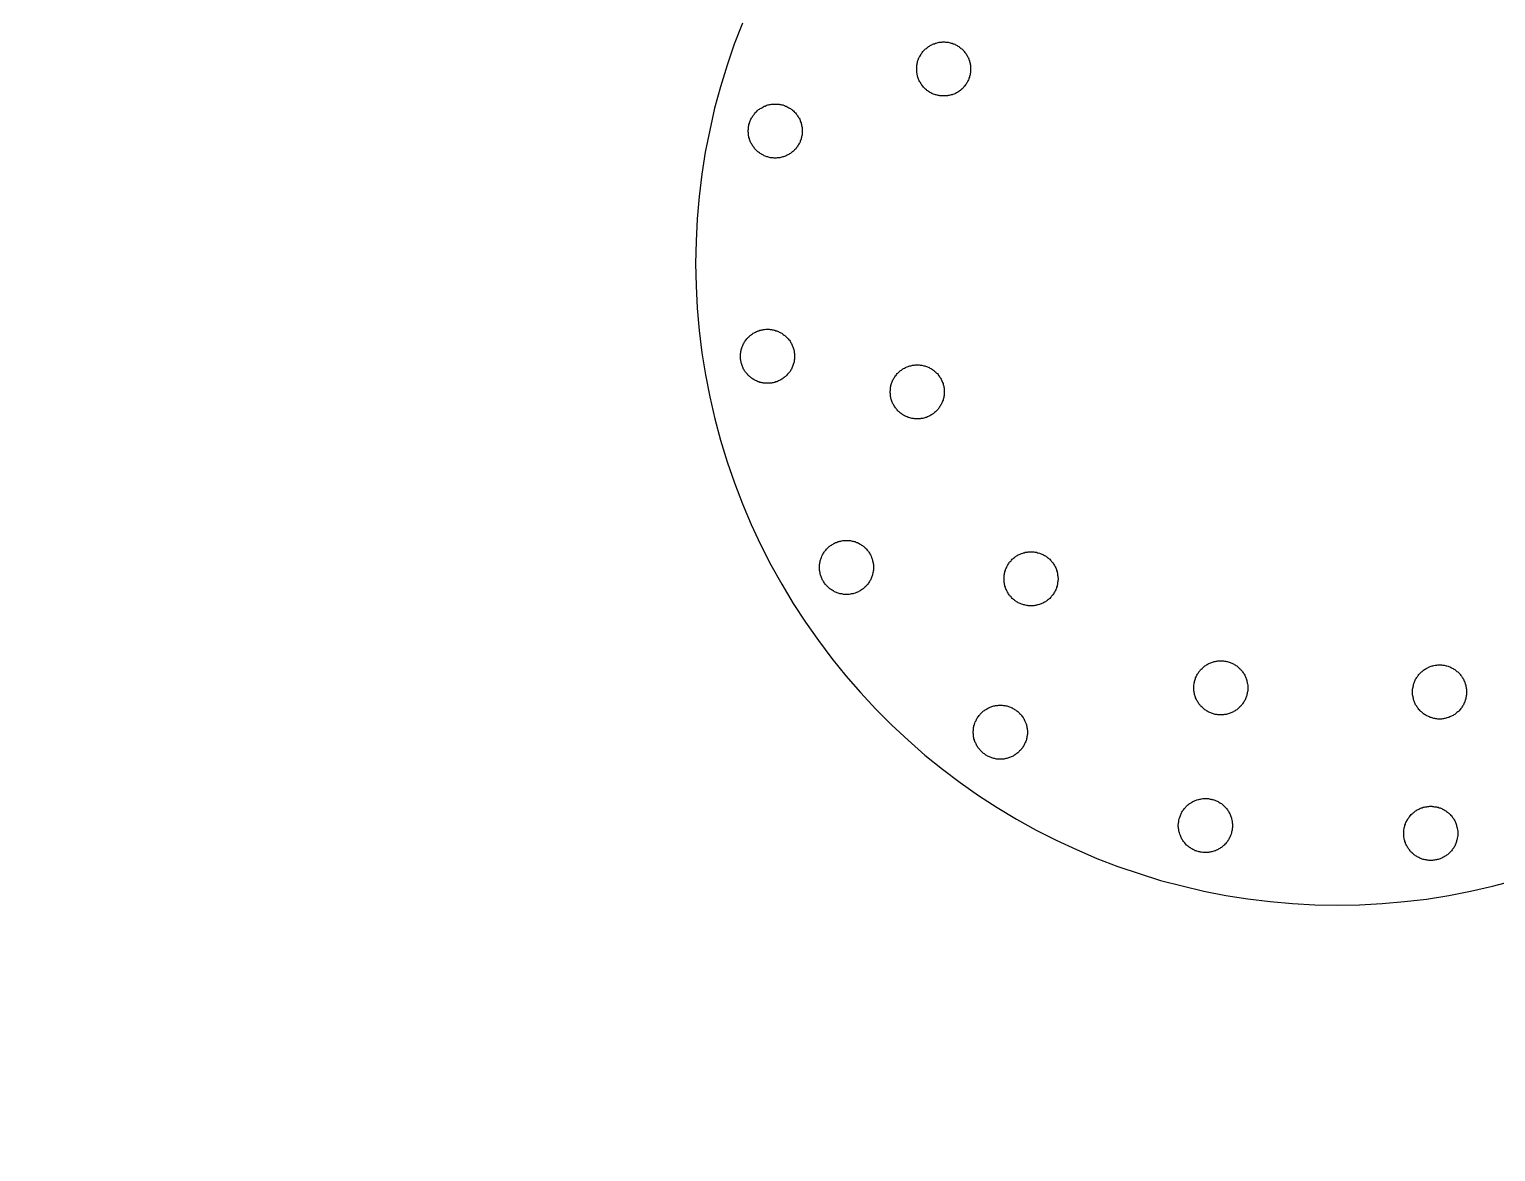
# Model space of a CAD drawing. Extents: x 1225654 to 1325654, y 924838 to 1022543.
# Drawn here: x 1247282 to 1248923, y 977157 to 978412 of the extents above; entities that cross this region are included whole.
import ezdxf

# ---------------------------------------------------------------- set-up
doc = ezdxf.new("R2010")
doc.units = 13

msp = doc.modelspace()

# ---------------------------------------------------------------- linework, layer by layer
msp.add_lwpolyline([(1260678.3, 924838.4), (1290630.1, 924838.4, 6.524121)], format="xyb", close=True)
msp.add_lwpolyline([(1260678.3, 924838.4), (1290630.1, 924838.4, 6.524121)], format="xyb", close=True)
msp.add_lwpolyline([(1248080, 978419.1), (1248070.9, 978395.7), (1248062.9, 978372.1), (1248055.4, 978348), (1248048.9, 978324), (1248043.5, 978299.4), (1248038.5, 978274.9), (1248034.7, 978250.1), (1248031.5, 978225.2), (1248029.5, 978200.2), (1248028.2, 978175.2), (1248027.7, 978150.2), (1248028.2, 978125.3), (1248029.5, 978100.1), (1248031.8, 978075.3), (1248034.7, 978050.3), (1248038.7, 978025.6), (1248043.5, 978001.1), (1248049.1, 977976.6), (1248055.7, 977952.5), (1248063.1, 977928.4), (1248071.2, 977904.8), (1248080.2, 977881.3), (1248089.8, 977858.4), (1248100.4, 977835.7), (1248111.9, 977813.2), (1248124.1, 977791.4), (1248136.9, 977770), (1248150.6, 977748.9), (1248165, 977728.4), (1248180.1, 977708.4), (1248195.8, 977689), (1248212.3, 977670.1), (1248229.3, 977651.7), (1248247.1, 977633.9), (1248265.3, 977617), (1248284.3, 977600.3), (1248303.8, 977584.6), (1248323.6, 977569.5), (1248344.3, 977555.1), (1248365.2, 977541.6), (1248386.6, 977528.6), (1248408.7, 977516.4), (1248431, 977505.2), (1248453.7, 977494.6), (1248476.6, 977484.7), (1248500, 977475.7), (1248523.9, 977467.6), (1248547.7, 977460.1), (1248572, 977453.9), (1248596.3, 977448), (1248620.8, 977443.3), (1248645.6, 977439.5), (1248670.6, 977436.3), (1248695.6, 977434.1), (1248720.5, 977432.7), (1248745.5, 977432.3), (1248770.5, 977432.7), (1248795.6, 977434.1), (1248820.7, 977436.3), (1248845.4, 977439.2), (1248870.2, 977443.1), (1248894.7, 977448), (1248919.2, 977453.6), (1248943.3, 977459.9)])
for points in [[(1248305.2, 978398.2), (1248306.3, 978398.2), (1248307.2, 978398), (1248308.3, 978398), (1248309.5, 978397.8), (1248310.3, 978397.8), (1248311.5, 978397.5), (1248312.6, 978397.3), (1248313.5, 978396.8), (1248314.6, 978396.6), (1248315.5, 978396.2), (1248316.4, 978395.9), (1248317.5, 978395.5), (1248318.4, 978395.1), (1248319.4, 978394.6), (1248320.3, 978394.2), (1248321.1, 978393.5), (1248322, 978393), (1248323, 978392.3), (1248323.9, 978391.7), (1248324.5, 978391), (1248325.4, 978390.3), (1248326.1, 978389.6), (1248327, 978389), (1248327.7, 978388.1), (1248328.3, 978387.4), (1248329, 978386.5), (1248329.7, 978385.6), (1248330.4, 978384.7), (1248330.8, 978383.8), (1248331.3, 978382.9), (1248331.9, 978382), (1248332.4, 978381.1), (1248332.8, 978380.2), (1248333.3, 978379.3), (1248333.5, 978378.1), (1248334, 978377.3), (1248334.2, 978376.1), (1248334.4, 978375.2), (1248334.9, 978374.1), (1248334.9, 978373.2), (1248335.1, 978372.1), (1248335.3, 978370.9), (1248335.3, 978370.1), (1248335.3, 978368.9), (1248335.3, 978367.8), (1248335.3, 978366.9), (1248335.3, 978365.8), (1248335.3, 978364.7), (1248335.1, 978363.5), (1248334.9, 978362.7), (1248334.9, 978361.5), (1248334.4, 978360.6), (1248334.2, 978359.5), (1248334, 978358.6), (1248333.5, 978357.5), (1248333.3, 978356.5), (1248332.8, 978355.7), (1248332.4, 978354.5), (1248331.9, 978353.6), (1248331.3, 978352.7), (1248330.8, 978351.9), (1248330.4, 978350.9), (1248329.7, 978350), (1248329, 978349.1), (1248328.3, 978348.5), (1248327.7, 978347.6), (1248327, 978346.9), (1248326.1, 978346.2), (1248325.4, 978345.3), (1248324.5, 978344.7), (1248323.9, 978344), (1248323, 978343.3), (1248322, 978342.8), (1248321.1, 978342.1), (1248320.3, 978341.7), (1248319.4, 978341.3), (1248318.4, 978340.6), (1248317.5, 978340.1), (1248316.4, 978339.9), (1248315.5, 978339.5), (1248314.6, 978339), (1248313.5, 978338.8), (1248312.6, 978338.5), (1248311.5, 978338.3), (1248310.3, 978338.1), (1248309.5, 978337.9), (1248308.3, 978337.9), (1248307.2, 978337.7), (1248306.3, 978337.7), (1248305.2, 978337.7), (1248304, 978337.7), (1248303.1, 978337.7), (1248302, 978337.9), (1248300.9, 978337.9), (1248300, 978338.1), (1248298.9, 978338.3), (1248298, 978338.5), (1248296.8, 978338.8), (1248295.9, 978339), (1248294.8, 978339.5), (1248293.9, 978339.9), (1248292.8, 978340.1), (1248291.9, 978340.6), (1248291, 978341.3), (1248290.1, 978341.7), (1248289.2, 978342.1), (1248288.3, 978342.8), (1248287.4, 978343.3), (1248286.5, 978344), (1248285.8, 978344.7), (1248284.9, 978345.3), (1248284.3, 978346.2), (1248283.4, 978346.9), (1248282.7, 978347.6), (1248282, 978348.5), (1248281.3, 978349.1), (1248280.7, 978350), (1248280.2, 978350.9), (1248279.5, 978351.9), (1248279.1, 978352.7), (1248278.4, 978353.6), (1248277.9, 978354.5), (1248277.5, 978355.7), (1248277.1, 978356.5), (1248276.8, 978357.5), (1248276.4, 978358.6), (1248276.1, 978359.5), (1248275.9, 978360.6), (1248275.7, 978361.5), (1248275.5, 978362.7), (1248275.2, 978363.5), (1248275, 978364.7), (1248275, 978365.8), (1248275, 978366.9), (1248275, 978367.8), (1248275, 978368.9), (1248275, 978370.1), (1248275, 978370.9), (1248275.2, 978372.1), (1248275.5, 978373.2), (1248275.7, 978374.1), (1248275.9, 978375.2), (1248276.1, 978376.1), (1248276.4, 978377.3), (1248276.8, 978378.1), (1248277.1, 978379.3), (1248277.5, 978380.2), (1248277.9, 978381.1), (1248278.4, 978382), (1248279.1, 978382.9), (1248279.5, 978383.8), (1248280.2, 978384.7), (1248280.7, 978385.6), (1248281.3, 978386.5), (1248282, 978387.4), (1248282.7, 978388.1), (1248283.4, 978389), (1248284.3, 978389.6), (1248284.9, 978390.3), (1248285.8, 978391), (1248286.5, 978391.7), (1248287.4, 978392.3), (1248288.3, 978393), (1248289.2, 978393.5), (1248290.1, 978394.2), (1248291, 978394.6), (1248291.9, 978395.1), (1248292.8, 978395.5), (1248293.9, 978395.9), (1248294.8, 978396.2), (1248295.9, 978396.6), (1248296.8, 978396.8), (1248298, 978397.3), (1248298.9, 978397.5), (1248300, 978397.8), (1248300.9, 978397.8), (1248302, 978398), (1248303.1, 978398), (1248304, 978398.2), (1248305.2, 978398.2), (1248305.2, 978398.2)], [(1248116.9, 978328.7), (1248117.7, 978328.7), (1248118.9, 978328.7), (1248120, 978328.4), (1248121.1, 978328.4), (1248122, 978328.2), (1248123.2, 978328), (1248124.1, 978327.7), (1248125.2, 978327.6), (1248126.1, 978327.3), (1248127.2, 978326.9), (1248128.1, 978326.4), (1248129, 978326.2), (1248130.1, 978325.7), (1248131, 978325.1), (1248131.9, 978324.6), (1248132.8, 978324.1), (1248133.7, 978323.5), (1248134.6, 978322.8), (1248135.5, 978322.4), (1248136.2, 978321.7), (1248137.1, 978321), (1248137.8, 978320.1), (1248138.4, 978319.5), (1248139.3, 978318.8), (1248140, 978317.9), (1248140.7, 978316.9), (1248141.4, 978316.3), (1248141.8, 978315.4), (1248142.5, 978314.5), (1248142.9, 978313.6), (1248143.4, 978312.7), (1248144.1, 978311.8), (1248144.5, 978310.7), (1248144.8, 978309.7), (1248145.2, 978308.9), (1248145.6, 978307.7), (1248145.8, 978306.8), (1248146.1, 978305.7), (1248146.3, 978304.8), (1248146.5, 978303.7), (1248146.8, 978302.6), (1248146.8, 978301.7), (1248147, 978300.5), (1248147, 978299.4), (1248147, 978298.5), (1248147, 978297.4), (1248147, 978296.3), (1248146.8, 978295.4), (1248146.8, 978294.3), (1248146.5, 978293.1), (1248146.3, 978292.2), (1248146.1, 978291.1), (1248145.8, 978290.2), (1248145.6, 978289.1), (1248145.2, 978288.2), (1248144.8, 978287.1), (1248144.5, 978286.1), (1248144.1, 978285.2), (1248143.4, 978284.4), (1248142.9, 978283.5), (1248142.5, 978282.5), (1248141.8, 978281.6), (1248141.4, 978280.8), (1248140.7, 978279.9), (1248140, 978278.9), (1248139.3, 978278.3), (1248138.4, 978277.4), (1248137.8, 978276.7), (1248137.1, 978276), (1248136.2, 978275.3), (1248135.5, 978274.7), (1248134.6, 978274), (1248133.7, 978273.3), (1248132.8, 978272.9), (1248131.9, 978272.2), (1248131, 978271.7), (1248130.1, 978271.3), (1248129, 978270.8), (1248128.1, 978270.4), (1248127.2, 978270), (1248126.1, 978269.7), (1248125.2, 978269.5), (1248124.1, 978269.1), (1248123.2, 978268.8), (1248122, 978268.6), (1248121.1, 978268.6), (1248120, 978268.4), (1248118.9, 978268.4), (1248117.7, 978268.1), (1248116.9, 978268.1), (1248115.7, 978268.1), (1248114.6, 978268.4), (1248113.7, 978268.4), (1248112.6, 978268.6), (1248111.4, 978268.6), (1248110.5, 978268.8), (1248109.4, 978269.1), (1248108.5, 978269.5), (1248107.4, 978269.7), (1248106.5, 978270), (1248105.4, 978270.4), (1248104.5, 978270.8), (1248103.6, 978271.3), (1248102.7, 978271.7), (1248101.8, 978272.2), (1248100.9, 978272.9), (1248100, 978273.3), (1248099.1, 978274), (1248098.2, 978274.7), (1248097.3, 978275.3), (1248096.6, 978276), (1248095.7, 978276.7), (1248095, 978277.4), (1248094.4, 978278.3), (1248093.7, 978278.9), (1248093, 978279.9), (1248092.3, 978280.8), (1248091.7, 978281.6), (1248091.2, 978282.5), (1248090.5, 978283.5), (1248090.1, 978284.4), (1248089.6, 978285.2), (1248089.2, 978286.1), (1248088.7, 978287.1), (1248088.5, 978288.2), (1248088.1, 978289.1), (1248087.8, 978290.2), (1248087.4, 978291.1), (1248087.2, 978292.2), (1248086.9, 978293.1), (1248086.9, 978294.3), (1248086.7, 978295.4), (1248086.7, 978296.3), (1248086.5, 978297.4), (1248086.5, 978298.5), (1248086.5, 978299.4), (1248086.7, 978300.5), (1248086.7, 978301.7), (1248086.9, 978302.6), (1248086.9, 978303.7), (1248087.2, 978304.8), (1248087.4, 978305.7), (1248087.8, 978306.8), (1248088.1, 978307.7), (1248088.5, 978308.9), (1248088.7, 978309.7), (1248089.2, 978310.7), (1248089.6, 978311.8), (1248090.1, 978312.7), (1248090.5, 978313.6), (1248091.2, 978314.5), (1248091.7, 978315.4), (1248092.3, 978316.3), (1248093, 978316.9), (1248093.7, 978317.9), (1248094.4, 978318.8), (1248095, 978319.5), (1248095.7, 978320.1), (1248096.6, 978321), (1248097.3, 978321.7), (1248098.2, 978322.4), (1248099.1, 978322.8), (1248100, 978323.5), (1248100.9, 978324.1), (1248101.8, 978324.6), (1248102.7, 978325.1), (1248103.6, 978325.7), (1248104.5, 978326.2), (1248105.4, 978326.4), (1248106.5, 978326.9), (1248107.4, 978327.3), (1248108.5, 978327.6), (1248109.4, 978327.7), (1248110.5, 978328), (1248111.4, 978328.2), (1248112.6, 978328.4), (1248113.7, 978328.4), (1248114.6, 978328.7), (1248115.7, 978328.7), (1248116.9, 978328.7), (1248116.9, 978328.7)], [(1248108.1, 978076.7), (1248109.2, 978076.7), (1248110.1, 978076.7), (1248111.2, 978076.5), (1248112.4, 978076.5), (1248113.3, 978076.2), (1248114.4, 978076), (1248115.5, 978075.8), (1248116.4, 978075.5), (1248117.5, 978075.1), (1248118.4, 978074.9), (1248119.3, 978074.4), (1248120.5, 978074), (1248121.3, 978073.5), (1248122.2, 978073.1), (1248123.2, 978072.6), (1248124.1, 978072.2), (1248124.9, 978071.5), (1248125.8, 978070.8), (1248126.8, 978070.2), (1248127.4, 978069.7), (1248128.3, 978068.8), (1248129, 978068.1), (1248129.9, 978067.4), (1248130.6, 978066.8), (1248131.3, 978065.9), (1248131.9, 978065), (1248132.6, 978064.3), (1248133.3, 978063.4), (1248133.7, 978062.5), (1248134.2, 978061.6), (1248134.9, 978060.7), (1248135.3, 978059.8), (1248135.7, 978058.7), (1248136.2, 978057.8), (1248136.4, 978056.9), (1248136.9, 978055.8), (1248137.1, 978054.9), (1248137.6, 978053.7), (1248137.8, 978052.8), (1248137.8, 978051.7), (1248138, 978050.6), (1248138.2, 978049.7), (1248138.2, 978048.6), (1248138.2, 978047.4), (1248138.2, 978046.5), (1248138.2, 978045.4), (1248138.2, 978044.3), (1248138.2, 978043.4), (1248138, 978042.2), (1248137.8, 978041.1), (1248137.8, 978040.2), (1248137.6, 978039.1), (1248137.1, 978038.2), (1248136.9, 978037.1), (1248136.4, 978036.2), (1248136.2, 978035), (1248135.7, 978034.2), (1248135.3, 978033.2), (1248134.9, 978032.1), (1248134.2, 978031.2), (1248133.7, 978030.3), (1248133.3, 978029.4), (1248132.6, 978028.7), (1248131.9, 978027.8), (1248131.3, 978027), (1248130.6, 978026.3), (1248129.9, 978025.4), (1248129, 978024.7), (1248128.3, 978024), (1248127.4, 978023.4), (1248126.8, 978022.7), (1248125.8, 978022), (1248124.9, 978021.3), (1248124.1, 978020.8), (1248123.2, 978020.2), (1248122.2, 978019.8), (1248121.3, 978019.3), (1248120.5, 978018.8), (1248119.3, 978018.4), (1248118.4, 978017.9), (1248117.5, 978017.7), (1248116.4, 978017.2), (1248115.5, 978017), (1248114.4, 978016.8), (1248113.3, 978016.6), (1248112.4, 978016.4), (1248111.2, 978016.4), (1248110.1, 978016.4), (1248109.2, 978016.2), (1248108.1, 978016.2), (1248106.9, 978016.2), (1248106.1, 978016.4), (1248104.9, 978016.4), (1248103.8, 978016.4), (1248102.9, 978016.6), (1248101.8, 978016.8), (1248100.9, 978017), (1248099.7, 978017.2), (1248098.9, 978017.7), (1248097.7, 978017.9), (1248096.8, 978018.4), (1248095.7, 978018.8), (1248094.8, 978019.3), (1248093.9, 978019.8), (1248093, 978020.2), (1248092.1, 978020.8), (1248091.2, 978021.3), (1248090.3, 978022), (1248089.4, 978022.7), (1248088.7, 978023.4), (1248087.8, 978024), (1248087.2, 978024.7), (1248086.2, 978025.4), (1248085.6, 978026.3), (1248084.9, 978027), (1248084.2, 978027.8), (1248083.6, 978028.7), (1248083.1, 978029.4), (1248082.4, 978030.3), (1248082, 978031.2), (1248081.3, 978032.1), (1248080.9, 978033.2), (1248080.4, 978034.2), (1248080, 978035), (1248079.7, 978036.2), (1248079.3, 978037.1), (1248079, 978038.2), (1248078.8, 978039.1), (1248078.6, 978040.2), (1248078.4, 978041.1), (1248078.1, 978042.2), (1248077.9, 978043.4), (1248077.9, 978044.3), (1248077.9, 978045.4), (1248077.9, 978046.5), (1248077.9, 978047.4), (1248077.9, 978048.6), (1248077.9, 978049.7), (1248078.1, 978050.6), (1248078.4, 978051.7), (1248078.6, 978052.8), (1248078.8, 978053.7), (1248079, 978054.9), (1248079.3, 978055.8), (1248079.7, 978056.9), (1248080, 978057.8), (1248080.4, 978058.7), (1248080.9, 978059.8), (1248081.3, 978060.7), (1248082, 978061.6), (1248082.4, 978062.5), (1248083.1, 978063.4), (1248083.6, 978064.3), (1248084.2, 978065), (1248084.9, 978065.9), (1248085.6, 978066.8), (1248086.2, 978067.4), (1248087.2, 978068.1), (1248087.8, 978068.8), (1248088.7, 978069.7), (1248089.4, 978070.2), (1248090.3, 978070.8), (1248091.2, 978071.5), (1248092.1, 978072.2), (1248093, 978072.6), (1248093.9, 978073.1), (1248094.8, 978073.5), (1248095.7, 978074), (1248096.8, 978074.4), (1248097.7, 978074.9), (1248098.9, 978075.1), (1248099.7, 978075.5), (1248100.9, 978075.8), (1248101.8, 978076), (1248102.9, 978076.2), (1248103.8, 978076.5), (1248104.9, 978076.5), (1248106.1, 978076.7), (1248106.9, 978076.7), (1248108.1, 978076.7), (1248108.1, 978076.7)], [(1248275.7, 978036.8), (1248276.6, 978036.8), (1248277.7, 978036.8), (1248278.8, 978036.6), (1248279.7, 978036.6), (1248280.9, 978036.4), (1248282, 978036.2), (1248282.9, 978035.9), (1248284, 978035.7), (1248284.9, 978035.5), (1248286, 978035), (1248287, 978034.6), (1248287.9, 978034.2), (1248289, 978033.9), (1248289.9, 978033.2), (1248290.8, 978032.8), (1248291.7, 978032.3), (1248292.6, 978031.6), (1248293.5, 978031), (1248294.2, 978030.6), (1248295.1, 978029.9), (1248295.9, 978029.2), (1248296.6, 978028.3), (1248297.3, 978027.6), (1248298.2, 978027), (1248298.9, 978026), (1248299.5, 978025.1), (1248300, 978024.4), (1248300.7, 978023.6), (1248301.4, 978022.7), (1248301.8, 978021.8), (1248302.3, 978020.8), (1248302.7, 978020), (1248303.1, 978018.8), (1248303.6, 978017.9), (1248304, 978017), (1248304.5, 978015.9), (1248304.7, 978015), (1248305, 978013.9), (1248305.2, 978013), (1248305.4, 978011.9), (1248305.6, 978010.7), (1248305.6, 978009.8), (1248305.9, 978008.7), (1248305.9, 978007.6), (1248305.9, 978006.7), (1248305.9, 978005.6), (1248305.9, 978004.4), (1248305.6, 978003.5), (1248305.6, 978002.4), (1248305.4, 978001.3), (1248305.2, 978000.4), (1248305, 977999.2), (1248304.7, 977998.4), (1248304.5, 977997.2), (1248304, 977996.3), (1248303.6, 977995.2), (1248303.1, 977994.3), (1248302.7, 977993.4), (1248302.3, 977992.5), (1248301.8, 977991.6), (1248301.4, 977990.5), (1248300.7, 977989.8), (1248300, 977988.9), (1248299.5, 977988), (1248298.9, 977987.1), (1248298.2, 977986.4), (1248297.3, 977985.5), (1248296.6, 977984.8), (1248295.9, 977984.2), (1248295.1, 977983.5), (1248294.2, 977982.8), (1248293.5, 977982.2), (1248292.6, 977981.5), (1248291.7, 977981.1), (1248290.8, 977980.4), (1248289.9, 977979.9), (1248289, 977979.5), (1248287.9, 977979), (1248287, 977978.6), (1248286, 977978.1), (1248284.9, 977977.9), (1248284, 977977.6), (1248282.9, 977977.2), (1248282, 977977), (1248280.9, 977976.8), (1248279.7, 977976.8), (1248278.8, 977976.6), (1248277.7, 977976.6), (1248276.6, 977976.3), (1248275.7, 977976.3), (1248274.5, 977976.3), (1248273.5, 977976.6), (1248272.5, 977976.6), (1248271.4, 977976.8), (1248270.3, 977976.8), (1248269.4, 977977), (1248268.3, 977977.2), (1248267.3, 977977.6), (1248266.3, 977977.9), (1248265.3, 977978.1), (1248264.2, 977978.6), (1248263.3, 977979), (1248262.4, 977979.5), (1248261.5, 977979.9), (1248260.4, 977980.4), (1248259.5, 977981.1), (1248258.8, 977981.5), (1248257.9, 977982.2), (1248257, 977982.8), (1248256.1, 977983.5), (1248255.5, 977984.2), (1248254.5, 977984.8), (1248253.9, 977985.5), (1248253.2, 977986.4), (1248252.5, 977987.1), (1248251.9, 977988), (1248251.2, 977988.9), (1248250.5, 977989.8), (1248250, 977990.5), (1248249.3, 977991.6), (1248248.9, 977992.5), (1248248.5, 977993.4), (1248248, 977994.3), (1248247.6, 977995.2), (1248247.1, 977996.3), (1248246.9, 977997.2), (1248246.4, 977998.4), (1248246.2, 977999.2), (1248246, 978000.4), (1248245.7, 978001.3), (1248245.7, 978002.4), (1248245.6, 978003.5), (1248245.6, 978004.4), (1248245.3, 978005.6), (1248245.3, 978006.7), (1248245.3, 978007.6), (1248245.6, 978008.7), (1248245.6, 978009.8), (1248245.7, 978010.7), (1248245.7, 978011.9), (1248246, 978013), (1248246.2, 978013.9), (1248246.4, 978015), (1248246.9, 978015.9), (1248247.1, 978017), (1248247.6, 978017.9), (1248248, 978018.8), (1248248.5, 978020), (1248248.9, 978020.8), (1248249.3, 978021.8), (1248250, 978022.7), (1248250.5, 978023.6), (1248251.2, 978024.4), (1248251.9, 978025.1), (1248252.5, 978026), (1248253.2, 978027), (1248253.9, 978027.6), (1248254.5, 978028.3), (1248255.5, 978029.2), (1248256.1, 978029.9), (1248257, 978030.6), (1248257.9, 978031), (1248258.8, 978031.6), (1248259.5, 978032.3), (1248260.4, 978032.8), (1248261.5, 978033.2), (1248262.4, 978033.9), (1248263.3, 978034.2), (1248264.2, 978034.6), (1248265.3, 978035), (1248266.3, 978035.5), (1248267.3, 978035.7), (1248268.3, 978035.9), (1248269.4, 978036.2), (1248270.3, 978036.4), (1248271.4, 978036.6), (1248272.5, 978036.6), (1248273.5, 978036.8), (1248274.5, 978036.8), (1248275.7, 978036.8), (1248275.7, 978036.8)], [(1248196.5, 977840.4), (1248197.6, 977840.4), (1248198.5, 977840.4), (1248199.6, 977840.4), (1248200.8, 977840.2), (1248201.7, 977840), (1248202.8, 977839.7), (1248203.9, 977839.5), (1248204.8, 977839.3), (1248206, 977839.1), (1248206.8, 977838.6), (1248207.7, 977838.2), (1248208.9, 977838), (1248209.8, 977837.5), (1248210.7, 977837.1), (1248211.6, 977836.4), (1248212.5, 977835.9), (1248213.4, 977835.2), (1248214.3, 977834.8), (1248215.2, 977834.1), (1248215.9, 977833.5), (1248216.8, 977832.8), (1248217.4, 977832.1), (1248218.3, 977831.2), (1248219, 977830.5), (1248219.7, 977829.6), (1248220.4, 977828.9), (1248221, 977828), (1248221.5, 977827.2), (1248222.1, 977826.3), (1248222.6, 977825.3), (1248223.3, 977824.4), (1248223.7, 977823.6), (1248224.1, 977822.7), (1248224.6, 977821.5), (1248224.8, 977820.6), (1248225.3, 977819.5), (1248225.5, 977818.6), (1248225.7, 977817.5), (1248226, 977816.6), (1248226.2, 977815.5), (1248226.4, 977814.5), (1248226.7, 977813.4), (1248226.7, 977812.3), (1248226.7, 977811.4), (1248226.7, 977810.3), (1248226.7, 977809.2), (1248226.7, 977808.2), (1248226.7, 977807.1), (1248226.4, 977806), (1248226.2, 977805.1), (1248226, 977804), (1248225.7, 977802.8), (1248225.5, 977802), (1248225.3, 977800.8), (1248224.8, 977799.9), (1248224.6, 977799), (1248224.1, 977797.9), (1248223.7, 977797), (1248223.3, 977796.1), (1248222.6, 977795.2), (1248222.1, 977794.3), (1248221.5, 977793.4), (1248221, 977792.5), (1248220.4, 977791.6), (1248219.7, 977790.7), (1248219, 977790), (1248218.3, 977789.3), (1248217.4, 977788.4), (1248216.8, 977787.8), (1248215.9, 977787.1), (1248215.2, 977786.4), (1248214.3, 977785.7), (1248213.4, 977785), (1248212.5, 977784.6), (1248211.6, 977784), (1248210.7, 977783.5), (1248209.8, 977783), (1248208.9, 977782.6), (1248207.7, 977782.1), (1248206.8, 977781.9), (1248206, 977781.4), (1248204.8, 977781.2), (1248203.9, 977780.8), (1248202.8, 977780.6), (1248201.7, 977780.6), (1248200.8, 977780.4), (1248199.6, 977780.1), (1248198.5, 977780.1), (1248197.6, 977780.1), (1248196.5, 977779.9), (1248195.4, 977780.1), (1248194.5, 977780.1), (1248193.3, 977780.1), (1248192.2, 977780.4), (1248191.3, 977780.6), (1248190.2, 977780.6), (1248189.1, 977780.8), (1248188.2, 977781.2), (1248187.1, 977781.4), (1248186.1, 977781.9), (1248185.2, 977782.1), (1248184.1, 977782.6), (1248183.2, 977783), (1248182.3, 977783.5), (1248181.4, 977784), (1248180.5, 977784.6), (1248179.6, 977785), (1248178.7, 977785.7), (1248177.8, 977786.4), (1248177.2, 977787.1), (1248176.3, 977787.8), (1248175.6, 977788.4), (1248174.7, 977789.3), (1248174, 977790), (1248173.3, 977790.7), (1248172.7, 977791.6), (1248172, 977792.5), (1248171.5, 977793.4), (1248170.8, 977794.3), (1248170.4, 977795.2), (1248169.7, 977796.1), (1248169.3, 977797), (1248168.8, 977797.9), (1248168.4, 977799), (1248168.1, 977799.9), (1248167.7, 977800.8), (1248167.5, 977802), (1248167.2, 977802.8), (1248167, 977804), (1248166.8, 977805.1), (1248166.6, 977806), (1248166.4, 977807.1), (1248166.4, 977808.2), (1248166.4, 977809.2), (1248166.4, 977810.3), (1248166.4, 977811.4), (1248166.4, 977812.3), (1248166.4, 977813.4), (1248166.6, 977814.5), (1248166.8, 977815.5), (1248167, 977816.6), (1248167.2, 977817.5), (1248167.5, 977818.6), (1248167.7, 977819.5), (1248168.1, 977820.6), (1248168.4, 977821.5), (1248168.8, 977822.7), (1248169.3, 977823.6), (1248169.7, 977824.4), (1248170.4, 977825.3), (1248170.8, 977826.3), (1248171.5, 977827.2), (1248172, 977828), (1248172.7, 977828.9), (1248173.3, 977829.6), (1248174, 977830.5), (1248174.7, 977831.2), (1248175.6, 977832.1), (1248176.3, 977832.8), (1248177.2, 977833.5), (1248177.8, 977834.1), (1248178.7, 977834.8), (1248179.6, 977835.2), (1248180.5, 977835.9), (1248181.4, 977836.4), (1248182.3, 977837.1), (1248183.2, 977837.5), (1248184.1, 977838), (1248185.2, 977838.2), (1248186.1, 977838.6), (1248187.1, 977839.1), (1248188.2, 977839.3), (1248189.1, 977839.5), (1248190.2, 977839.7), (1248191.3, 977840), (1248192.2, 977840.2), (1248193.3, 977840.4), (1248194.5, 977840.4), (1248195.4, 977840.4), (1248196.5, 977840.4), (1248196.5, 977840.4)], [(1248402.8, 977827.6), (1248403.9, 977827.6), (1248405.1, 977827.6), (1248406, 977827.6), (1248407.1, 977827.4), (1248408.2, 977827.2), (1248409.1, 977827.2), (1248410.2, 977826.7), (1248411.1, 977826.5), (1248412.3, 977826.3), (1248413.2, 977825.8), (1248414.3, 977825.6), (1248415.2, 977825.1), (1248416.1, 977824.7), (1248417, 977824.2), (1248418.1, 977823.6), (1248419, 977823.1), (1248419.9, 977822.4), (1248420.6, 977822), (1248421.5, 977821.3), (1248422.4, 977820.6), (1248423.1, 977820), (1248424, 977819.3), (1248424.6, 977818.4), (1248425.3, 977817.7), (1248426, 977816.8), (1248426.7, 977816.1), (1248427.4, 977815.2), (1248428, 977814.3), (1248428.5, 977813.4), (1248429.1, 977812.5), (1248429.6, 977811.6), (1248430.1, 977810.7), (1248430.5, 977809.8), (1248431, 977808.7), (1248431.4, 977807.8), (1248431.6, 977806.9), (1248432.1, 977805.8), (1248432.3, 977804.9), (1248432.5, 977803.7), (1248432.7, 977802.6), (1248432.7, 977801.7), (1248433, 977800.6), (1248433, 977799.4), (1248433.2, 977798.6), (1248433.2, 977797.4), (1248433.2, 977796.3), (1248433, 977795.4), (1248433, 977794.3), (1248432.7, 977793.2), (1248432.7, 977792.2), (1248432.5, 977791.2), (1248432.3, 977790.2), (1248432.1, 977789.1), (1248431.6, 977788.2), (1248431.4, 977787.1), (1248431, 977786.2), (1248430.5, 977785), (1248430.1, 977784.2), (1248429.6, 977783.3), (1248429.1, 977782.4), (1248428.5, 977781.4), (1248428, 977780.6), (1248427.4, 977779.7), (1248426.7, 977778.8), (1248426, 977778.1), (1248425.3, 977777.2), (1248424.6, 977776.5), (1248424, 977775.6), (1248423.1, 977774.9), (1248422.4, 977774.2), (1248421.5, 977773.6), (1248420.6, 977772.9), (1248419.9, 977772.5), (1248419, 977771.8), (1248418.1, 977771.3), (1248417, 977770.6), (1248416.1, 977770.2), (1248415.2, 977769.8), (1248414.3, 977769.3), (1248413.2, 977769.1), (1248412.3, 977768.6), (1248411.1, 977768.4), (1248410.2, 977768.2), (1248409.1, 977768), (1248408.2, 977767.7), (1248407.1, 977767.5), (1248406, 977767.3), (1248405.1, 977767.3), (1248403.9, 977767.3), (1248402.8, 977767.3), (1248401.9, 977767.3), (1248400.8, 977767.3), (1248399.7, 977767.3), (1248398.8, 977767.5), (1248397.7, 977767.7), (1248396.5, 977768), (1248395.6, 977768.2), (1248394.5, 977768.4), (1248393.6, 977768.6), (1248392.4, 977769.1), (1248391.6, 977769.3), (1248390.7, 977769.8), (1248389.5, 977770.2), (1248388.6, 977770.6), (1248387.8, 977771.3), (1248386.8, 977771.8), (1248385.9, 977772.5), (1248385, 977772.9), (1248384.4, 977773.6), (1248383.5, 977774.2), (1248382.6, 977774.9), (1248381.9, 977775.6), (1248381.2, 977776.5), (1248380.6, 977777.2), (1248379.6, 977778.1), (1248379, 977778.8), (1248378.5, 977779.7), (1248377.8, 977780.6), (1248377.2, 977781.4), (1248376.7, 977782.4), (1248376.3, 977783.3), (1248375.8, 977784.2), (1248375.4, 977785), (1248374.9, 977786.2), (1248374.4, 977787.1), (1248374.2, 977788.2), (1248373.8, 977789.1), (1248373.6, 977790.2), (1248373.4, 977791.2), (1248373.1, 977792.2), (1248372.9, 977793.2), (1248372.9, 977794.3), (1248372.7, 977795.4), (1248372.7, 977796.3), (1248372.7, 977797.4), (1248372.7, 977798.6), (1248372.7, 977799.4), (1248372.9, 977800.6), (1248372.9, 977801.7), (1248373.1, 977802.6), (1248373.4, 977803.7), (1248373.6, 977804.9), (1248373.8, 977805.8), (1248374.2, 977806.9), (1248374.4, 977807.8), (1248374.9, 977808.7), (1248375.4, 977809.8), (1248375.8, 977810.7), (1248376.3, 977811.6), (1248376.7, 977812.5), (1248377.2, 977813.4), (1248377.8, 977814.3), (1248378.5, 977815.2), (1248379, 977816.1), (1248379.6, 977816.8), (1248380.6, 977817.7), (1248381.2, 977818.4), (1248381.9, 977819.3), (1248382.6, 977820), (1248383.5, 977820.6), (1248384.4, 977821.3), (1248385, 977822), (1248385.9, 977822.4), (1248386.8, 977823.1), (1248387.8, 977823.6), (1248388.6, 977824.2), (1248389.5, 977824.7), (1248390.7, 977825.1), (1248391.6, 977825.6), (1248392.4, 977825.8), (1248393.6, 977826.3), (1248394.5, 977826.5), (1248395.6, 977826.7), (1248396.5, 977827.2), (1248397.7, 977827.2), (1248398.8, 977827.4), (1248399.7, 977827.6), (1248400.8, 977827.6), (1248401.9, 977827.6), (1248402.8, 977827.6), (1248402.8, 977827.6)], [(1248615.2, 977705.7), (1248616.4, 977705.7), (1248617.2, 977705.7), (1248618.4, 977705.7), (1248619.5, 977705.4), (1248620.4, 977705.2), (1248621.5, 977705), (1248622.4, 977704.8), (1248623.6, 977704.5), (1248624.7, 977704.3), (1248625.6, 977703.8), (1248626.5, 977703.6), (1248627.6, 977703.2), (1248628.5, 977702.7), (1248629.4, 977702.3), (1248630.3, 977701.6), (1248631.2, 977701.2), (1248632.1, 977700.5), (1248633, 977700), (1248633.9, 977699.3), (1248634.6, 977698.7), (1248635.5, 977698), (1248636.1, 977697.3), (1248637.1, 977696.4), (1248637.7, 977695.7), (1248638.4, 977694.9), (1248639.1, 977694.2), (1248639.7, 977693.3), (1248640.2, 977692.3), (1248640.9, 977691.5), (1248641.3, 977690.6), (1248642, 977689.7), (1248642.4, 977688.7), (1248642.9, 977687.9), (1248643.3, 977686.7), (1248643.6, 977685.8), (1248644, 977684.7), (1248644.3, 977683.8), (1248644.5, 977682.7), (1248644.7, 977681.8), (1248644.9, 977680.7), (1248645.2, 977679.8), (1248645.4, 977678.6), (1248645.4, 977677.5), (1248645.4, 977676.6), (1248645.4, 977675.5), (1248645.4, 977674.3), (1248645.4, 977673.5), (1248645.4, 977672.3), (1248645.2, 977671.2), (1248644.9, 977670.3), (1248644.7, 977669.2), (1248644.5, 977668.1), (1248644.3, 977667.1), (1248644, 977666.1), (1248643.6, 977665.1), (1248643.3, 977664.2), (1248642.9, 977663.1), (1248642.4, 977662.2), (1248642, 977661.3), (1248641.3, 977660.4), (1248640.9, 977659.5), (1248640.2, 977658.6), (1248639.7, 977657.7), (1248639.1, 977656.8), (1248638.4, 977656.1), (1248637.7, 977655.3), (1248637.1, 977654.6), (1248636.1, 977653.7), (1248635.5, 977653), (1248634.6, 977652.3), (1248633.9, 977651.7), (1248633, 977651), (1248632.1, 977650.5), (1248631.2, 977649.8), (1248630.3, 977649.4), (1248629.4, 977648.7), (1248628.5, 977648.3), (1248627.6, 977647.8), (1248626.5, 977647.4), (1248625.6, 977647.1), (1248624.7, 977646.7), (1248623.6, 977646.5), (1248622.4, 977646.2), (1248621.5, 977645.8), (1248620.4, 977645.8), (1248619.5, 977645.5), (1248618.4, 977645.4), (1248617.2, 977645.4), (1248616.4, 977645.4), (1248615.2, 977645.4), (1248614.1, 977645.4), (1248613.2, 977645.4), (1248612.1, 977645.4), (1248610.9, 977645.5), (1248610, 977645.8), (1248608.9, 977645.8), (1248607.8, 977646.2), (1248606.9, 977646.5), (1248605.8, 977646.7), (1248604.9, 977647.1), (1248604, 977647.4), (1248602.8, 977647.8), (1248602, 977648.3), (1248601, 977648.7), (1248600.1, 977649.4), (1248599.2, 977649.8), (1248598.4, 977650.5), (1248597.4, 977651), (1248596.5, 977651.7), (1248595.8, 977652.3), (1248595, 977653), (1248594.3, 977653.7), (1248593.4, 977654.6), (1248592.7, 977655.3), (1248592.1, 977656.1), (1248591.4, 977656.8), (1248590.7, 977657.7), (1248590.2, 977658.6), (1248589.6, 977659.5), (1248589.1, 977660.4), (1248588.5, 977661.3), (1248588, 977662.2), (1248587.6, 977663.1), (1248587.1, 977664.2), (1248586.9, 977665.1), (1248586.4, 977666.1), (1248586.2, 977667.1), (1248586, 977668.1), (1248585.7, 977669.2), (1248585.5, 977670.3), (1248585.3, 977671.2), (1248585, 977672.3), (1248585, 977673.5), (1248585, 977674.3), (1248585, 977675.5), (1248585, 977676.6), (1248585, 977677.5), (1248585, 977678.6), (1248585.3, 977679.8), (1248585.5, 977680.7), (1248585.7, 977681.8), (1248586, 977682.7), (1248586.2, 977683.8), (1248586.4, 977684.7), (1248586.9, 977685.8), (1248587.1, 977686.7), (1248587.6, 977687.9), (1248588, 977688.7), (1248588.5, 977689.7), (1248589.1, 977690.6), (1248589.6, 977691.5), (1248590.2, 977692.3), (1248590.7, 977693.3), (1248591.4, 977694.2), (1248592.1, 977694.9), (1248592.7, 977695.7), (1248593.4, 977696.4), (1248594.3, 977697.3), (1248595, 977698), (1248595.8, 977698.7), (1248596.5, 977699.3), (1248597.4, 977700), (1248598.4, 977700.5), (1248599.2, 977701.2), (1248600.1, 977701.6), (1248601, 977702.3), (1248602, 977702.7), (1248602.8, 977703.2), (1248604, 977703.6), (1248604.9, 977703.8), (1248605.8, 977704.3), (1248606.9, 977704.5), (1248607.8, 977704.8), (1248608.9, 977705), (1248610, 977705.2), (1248610.9, 977705.4), (1248612.1, 977705.7), (1248613.2, 977705.7), (1248614.1, 977705.7), (1248615.2, 977705.7), (1248615.2, 977705.7)], [(1248860, 977701.2), (1248861.1, 977701.2), (1248862.1, 977701.2), (1248863.2, 977700.9), (1248864.3, 977700.9), (1248865.2, 977700.7), (1248866.3, 977700.5), (1248867.4, 977700.2), (1248868.3, 977700), (1248869.5, 977699.6), (1248870.4, 977699.3), (1248871.3, 977698.9), (1248872.4, 977698.5), (1248873.3, 977698), (1248874.2, 977697.6), (1248875.1, 977697.1), (1248876, 977696.4), (1248876.9, 977696), (1248877.8, 977695.3), (1248878.7, 977694.6), (1248879.4, 977693.9), (1248880.3, 977693.3), (1248881, 977692.6), (1248881.8, 977691.9), (1248882.5, 977691), (1248883.2, 977690.3), (1248883.9, 977689.4), (1248884.6, 977688.5), (1248885, 977687.9), (1248885.7, 977687), (1248886.1, 977686.1), (1248886.8, 977685.1), (1248887.3, 977684.1), (1248887.7, 977683.1), (1248888.2, 977682.2), (1248888.4, 977681.1), (1248888.8, 977680.2), (1248889, 977679.3), (1248889.3, 977678.2), (1248889.5, 977677.1), (1248889.7, 977676.2), (1248889.9, 977675), (1248890.2, 977674.1), (1248890.2, 977673), (1248890.2, 977671.9), (1248890.2, 977670.7), (1248890.2, 977669.9), (1248890.2, 977668.7), (1248890.2, 977667.6), (1248889.9, 977666.7), (1248889.7, 977665.6), (1248889.5, 977664.7), (1248889.3, 977663.5), (1248889, 977662.5), (1248888.8, 977661.5), (1248888.4, 977660.4), (1248888.2, 977659.5), (1248887.7, 977658.6), (1248887.3, 977657.7), (1248886.8, 977656.6), (1248886.1, 977655.7), (1248885.7, 977654.8), (1248885, 977653.9), (1248884.6, 977653), (1248883.9, 977652.3), (1248883.2, 977651.4), (1248882.5, 977650.7), (1248881.8, 977649.8), (1248881, 977649.1), (1248880.3, 977648.5), (1248879.4, 977647.8), (1248878.7, 977647.1), (1248877.8, 977646.5), (1248876.9, 977645.8), (1248876, 977645.1), (1248875.1, 977644.7), (1248874.2, 977644.2), (1248873.3, 977643.8), (1248872.4, 977643.3), (1248871.3, 977642.9), (1248870.4, 977642.4), (1248869.5, 977642.2), (1248868.3, 977641.8), (1248867.4, 977641.5), (1248866.3, 977641.3), (1248865.2, 977641.1), (1248864.3, 977640.9), (1248863.2, 977640.9), (1248862.1, 977640.6), (1248861.1, 977640.6), (1248860, 977640.6), (1248858.9, 977640.6), (1248858, 977640.6), (1248856.9, 977640.9), (1248855.8, 977640.9), (1248854.9, 977641.1), (1248853.7, 977641.3), (1248852.6, 977641.5), (1248851.7, 977641.8), (1248850.6, 977642.2), (1248849.6, 977642.4), (1248848.8, 977642.9), (1248847.6, 977643.3), (1248846.7, 977643.8), (1248845.8, 977644.2), (1248845, 977644.7), (1248844, 977645.1), (1248843.1, 977645.8), (1248842.2, 977646.5), (1248841.4, 977647.1), (1248840.7, 977647.8), (1248839.8, 977648.5), (1248839.1, 977649.1), (1248838.2, 977649.8), (1248837.5, 977650.7), (1248836.8, 977651.4), (1248836.2, 977652.3), (1248835.5, 977653), (1248835, 977653.9), (1248834.4, 977654.8), (1248833.9, 977655.7), (1248833.2, 977656.6), (1248832.8, 977657.7), (1248832.3, 977658.6), (1248831.9, 977659.5), (1248831.6, 977660.4), (1248831.2, 977661.5), (1248831, 977662.5), (1248830.8, 977663.5), (1248830.6, 977664.7), (1248830.3, 977665.6), (1248830.1, 977666.7), (1248829.9, 977667.6), (1248829.9, 977668.7), (1248829.9, 977669.9), (1248829.9, 977670.7), (1248829.9, 977671.9), (1248829.9, 977673), (1248829.9, 977674.1), (1248830.1, 977675), (1248830.3, 977676.2), (1248830.6, 977677.1), (1248830.8, 977678.2), (1248831, 977679.3), (1248831.2, 977680.2), (1248831.6, 977681.1), (1248831.9, 977682.2), (1248832.3, 977683.1), (1248832.8, 977684.1), (1248833.2, 977685.1), (1248833.9, 977686.1), (1248834.4, 977687), (1248835, 977687.9), (1248835.5, 977688.5), (1248836.2, 977689.4), (1248836.8, 977690.3), (1248837.5, 977691), (1248838.2, 977691.9), (1248839.1, 977692.6), (1248839.8, 977693.3), (1248840.7, 977693.9), (1248841.4, 977694.6), (1248842.2, 977695.3), (1248843.1, 977696), (1248844, 977696.4), (1248845, 977697.1), (1248845.8, 977697.6), (1248846.7, 977698), (1248847.6, 977698.5), (1248848.8, 977698.9), (1248849.6, 977699.3), (1248850.6, 977699.6), (1248851.7, 977700), (1248852.6, 977700.2), (1248853.7, 977700.5), (1248854.9, 977700.7), (1248855.8, 977700.9), (1248856.9, 977700.9), (1248858, 977701.2), (1248858.9, 977701.2), (1248860, 977701.2), (1248860, 977701.2)], [(1248368.6, 977656.1), (1248369.5, 977656.1), (1248370.6, 977656.1), (1248371.8, 977655.9), (1248372.7, 977655.9), (1248373.8, 977655.7), (1248374.9, 977655.5), (1248375.8, 977655.3), (1248377, 977655), (1248377.8, 977654.6), (1248379, 977654.3), (1248379.9, 977653.9), (1248380.8, 977653.4), (1248381.9, 977653), (1248382.8, 977652.5), (1248383.7, 977652.1), (1248384.6, 977651.4), (1248385.5, 977651), (1248386.4, 977650.3), (1248387.1, 977649.6), (1248388, 977648.9), (1248388.8, 977648.3), (1248389.5, 977647.6), (1248390.2, 977646.9), (1248391.1, 977646), (1248391.8, 977645.4), (1248392.4, 977644.5), (1248392.9, 977643.5), (1248393.6, 977642.9), (1248394.3, 977641.9), (1248394.7, 977641.1), (1248395.2, 977640.2), (1248395.8, 977639), (1248396.1, 977638.2), (1248396.5, 977637.3), (1248397, 977636.1), (1248397.4, 977635.2), (1248397.7, 977634.1), (1248397.9, 977633.2), (1248398.1, 977632.1), (1248398.3, 977631.1), (1248398.6, 977630.1), (1248398.6, 977628.9), (1248398.8, 977628), (1248398.8, 977626.9), (1248398.8, 977625.8), (1248398.8, 977624.9), (1248398.8, 977623.8), (1248398.6, 977622.6), (1248398.6, 977621.7), (1248398.3, 977620.6), (1248398.1, 977619.5), (1248397.9, 977618.6), (1248397.7, 977617.4), (1248397.4, 977616.6), (1248397, 977615.4), (1248396.5, 977614.5), (1248396.1, 977613.6), (1248395.8, 977612.7), (1248395.2, 977611.6), (1248394.7, 977610.7), (1248394.3, 977609.8), (1248393.6, 977608.9), (1248392.9, 977608), (1248392.4, 977607.3), (1248391.8, 977606.4), (1248391.1, 977605.8), (1248390.2, 977604.9), (1248389.5, 977604.2), (1248388.8, 977603.5), (1248388, 977602.6), (1248387.1, 977602.2), (1248386.4, 977601.5), (1248385.5, 977600.8), (1248384.6, 977600.1), (1248383.7, 977599.7), (1248382.8, 977599.2), (1248381.9, 977598.8), (1248380.8, 977598.3), (1248379.9, 977597.9), (1248379, 977597.4), (1248377.8, 977597.2), (1248377, 977596.7), (1248375.8, 977596.5), (1248374.9, 977596.3), (1248373.8, 977596.1), (1248372.7, 977595.8), (1248371.8, 977595.8), (1248370.6, 977595.6), (1248369.5, 977595.6), (1248368.6, 977595.6), (1248367.5, 977595.6), (1248366.4, 977595.6), (1248365.5, 977595.8), (1248364.3, 977595.8), (1248363.2, 977596.1), (1248362.3, 977596.3), (1248361.2, 977596.5), (1248360.3, 977596.7), (1248359.2, 977597.2), (1248358.3, 977597.4), (1248357.1, 977597.9), (1248356.3, 977598.3), (1248355.4, 977598.8), (1248354.4, 977599.2), (1248353.5, 977599.7), (1248352.4, 977600.1), (1248351.8, 977600.8), (1248350.8, 977601.5), (1248349.9, 977602.2), (1248349.1, 977602.6), (1248348.4, 977603.5), (1248347.5, 977604.2), (1248346.8, 977604.9), (1248346.1, 977605.8), (1248345.5, 977606.4), (1248344.8, 977607.3), (1248344.1, 977608), (1248343.4, 977608.9), (1248343, 977609.8), (1248342.3, 977610.7), (1248341.9, 977611.6), (1248341.4, 977612.7), (1248341, 977613.6), (1248340.5, 977614.5), (1248340, 977615.4), (1248339.8, 977616.6), (1248339.6, 977617.4), (1248339.1, 977618.6), (1248338.9, 977619.5), (1248338.7, 977620.6), (1248338.7, 977621.7), (1248338.4, 977622.6), (1248338.4, 977623.8), (1248338.3, 977624.9), (1248338.3, 977625.8), (1248338.3, 977626.9), (1248338.4, 977628), (1248338.4, 977628.9), (1248338.7, 977630.1), (1248338.7, 977631.1), (1248338.9, 977632.1), (1248339.1, 977633.2), (1248339.6, 977634.1), (1248339.8, 977635.2), (1248340, 977636.1), (1248340.5, 977637.3), (1248341, 977638.2), (1248341.4, 977639), (1248341.9, 977640.2), (1248342.3, 977641.1), (1248343, 977641.9), (1248343.4, 977642.9), (1248344.1, 977643.5), (1248344.8, 977644.5), (1248345.5, 977645.4), (1248346.1, 977646), (1248346.8, 977646.9), (1248347.5, 977647.6), (1248348.4, 977648.3), (1248349.1, 977648.9), (1248349.9, 977649.6), (1248350.8, 977650.3), (1248351.8, 977651), (1248352.4, 977651.4), (1248353.5, 977652.1), (1248354.4, 977652.5), (1248355.4, 977653), (1248356.3, 977653.4), (1248357.1, 977653.9), (1248358.3, 977654.3), (1248359.2, 977654.6), (1248360.3, 977655), (1248361.2, 977655.3), (1248362.3, 977655.5), (1248363.2, 977655.7), (1248364.3, 977655.9), (1248365.5, 977655.9), (1248366.4, 977656.1), (1248367.5, 977656.1), (1248368.6, 977656.1), (1248368.6, 977656.1)], [(1248598.1, 977551.5), (1248599, 977551.5), (1248600.1, 977551.5), (1248601.3, 977551.5), (1248602.4, 977551.3), (1248603.3, 977551.1), (1248604.4, 977550.8), (1248605.3, 977550.6), (1248606.4, 977550.4), (1248607.3, 977550.2), (1248608.5, 977549.7), (1248609.4, 977549.5), (1248610.2, 977549), (1248611.4, 977548.6), (1248612.3, 977548.2), (1248613.2, 977547.5), (1248614.1, 977547), (1248615, 977546.3), (1248615.9, 977545.9), (1248616.8, 977545.2), (1248617.4, 977544.6), (1248618.4, 977543.9), (1248619, 977543.2), (1248619.7, 977542.3), (1248620.6, 977541.6), (1248621.3, 977540.7), (1248622, 977540), (1248622.6, 977539.1), (1248623.1, 977538.2), (1248623.8, 977537.4), (1248624.2, 977536.4), (1248624.7, 977535.5), (1248625.3, 977534.6), (1248625.8, 977533.8), (1248626, 977532.6), (1248626.5, 977531.7), (1248626.9, 977530.8), (1248627.2, 977529.7), (1248627.4, 977528.8), (1248627.6, 977527.6), (1248627.8, 977526.6), (1248628, 977525.6), (1248628, 977524.5), (1248628.3, 977523.4), (1248628.3, 977522.5), (1248628.3, 977521.4), (1248628.3, 977520.3), (1248628.3, 977519.4), (1248628, 977518.2), (1248628, 977517.1), (1248627.8, 977516.2), (1248627.6, 977515.1), (1248627.4, 977514.2), (1248627.2, 977513.1), (1248626.9, 977511.9), (1248626.5, 977511), (1248626, 977510.1), (1248625.8, 977509), (1248625.3, 977508.1), (1248624.7, 977507.2), (1248624.2, 977506.3), (1248623.8, 977505.4), (1248623.1, 977504.5), (1248622.6, 977503.6), (1248622, 977502.7), (1248621.3, 977502), (1248620.6, 977501.1), (1248619.7, 977500.4), (1248619, 977499.5), (1248618.4, 977498.9), (1248617.4, 977498.2), (1248616.8, 977497.5), (1248615.9, 977496.8), (1248615, 977496.4), (1248614.1, 977495.7), (1248613.2, 977495.3), (1248612.3, 977494.6), (1248611.4, 977494.2), (1248610.2, 977493.7), (1248609.4, 977493.2), (1248608.5, 977493), (1248607.3, 977492.6), (1248606.4, 977492.3), (1248605.3, 977492.1), (1248604.4, 977491.9), (1248603.3, 977491.7), (1248602.4, 977491.5), (1248601.3, 977491.2), (1248600.1, 977491.2), (1248599, 977491.2), (1248598.1, 977491.2), (1248597, 977491.2), (1248595.8, 977491.2), (1248595, 977491.2), (1248593.8, 977491.5), (1248592.7, 977491.7), (1248591.8, 977491.9), (1248590.7, 977492.1), (1248589.8, 977492.3), (1248588.6, 977492.6), (1248587.8, 977493), (1248586.6, 977493.2), (1248585.7, 977493.7), (1248584.9, 977494.2), (1248584, 977494.6), (1248583, 977495.3), (1248582.1, 977495.7), (1248581.3, 977496.4), (1248580.4, 977496.8), (1248579.4, 977497.5), (1248578.5, 977498.2), (1248577.8, 977498.9), (1248577, 977499.5), (1248576.3, 977500.4), (1248575.6, 977501.1), (1248574.9, 977502), (1248574.2, 977502.7), (1248573.6, 977503.6), (1248572.9, 977504.5), (1248572.5, 977505.4), (1248571.8, 977506.3), (1248571.3, 977507.2), (1248570.9, 977508.1), (1248570.5, 977509), (1248570, 977510.1), (1248569.8, 977511), (1248569.3, 977511.9), (1248569.1, 977513.1), (1248568.6, 977514.2), (1248568.4, 977515.1), (1248568.2, 977516.2), (1248568.2, 977517.1), (1248568, 977518.2), (1248568, 977519.4), (1248567.7, 977520.3), (1248567.7, 977521.4), (1248567.7, 977522.5), (1248568, 977523.4), (1248568, 977524.5), (1248568.2, 977525.6), (1248568.2, 977526.6), (1248568.4, 977527.6), (1248568.6, 977528.8), (1248569.1, 977529.7), (1248569.3, 977530.8), (1248569.8, 977531.7), (1248570, 977532.6), (1248570.5, 977533.8), (1248570.9, 977534.6), (1248571.3, 977535.5), (1248571.8, 977536.4), (1248572.5, 977537.4), (1248572.9, 977538.2), (1248573.6, 977539.1), (1248574.2, 977540), (1248574.9, 977540.7), (1248575.6, 977541.6), (1248576.3, 977542.3), (1248577, 977543.2), (1248577.8, 977543.9), (1248578.5, 977544.6), (1248579.4, 977545.2), (1248580.4, 977545.9), (1248581.3, 977546.3), (1248582.1, 977547), (1248583, 977547.5), (1248584, 977548.2), (1248584.9, 977548.6), (1248585.7, 977549), (1248586.6, 977549.5), (1248587.8, 977549.7), (1248588.6, 977550.2), (1248589.8, 977550.4), (1248590.7, 977550.6), (1248591.8, 977550.8), (1248592.7, 977551.1), (1248593.8, 977551.3), (1248595, 977551.5), (1248595.8, 977551.5), (1248597, 977551.5), (1248598.1, 977551.5), (1248598.1, 977551.5)], [(1248850.1, 977543), (1248851.2, 977543), (1248852.2, 977542.7), (1248853.3, 977542.7), (1248854.4, 977542.5), (1248855.3, 977542.5), (1248856.4, 977542.3), (1248857.3, 977542), (1248858.5, 977541.8), (1248859.4, 977541.4), (1248860.5, 977541.2), (1248861.4, 977540.7), (1248862.5, 977540.3), (1248863.4, 977539.8), (1248864.3, 977539.4), (1248865.2, 977538.9), (1248866.1, 977538.2), (1248867, 977537.8), (1248867.9, 977537.1), (1248868.8, 977536.4), (1248869.5, 977535.8), (1248870.4, 977535.1), (1248871, 977534.4), (1248871.9, 977533.8), (1248872.6, 977532.8), (1248873.3, 977532.2), (1248874, 977531.2), (1248874.6, 977530.4), (1248875.1, 977529.5), (1248875.8, 977528.8), (1248876.2, 977527.9), (1248876.9, 977526.8), (1248877.4, 977525.9), (1248877.8, 977525), (1248878.2, 977524), (1248878.5, 977523), (1248878.9, 977522), (1248879.1, 977520.9), (1248879.4, 977520), (1248879.6, 977518.9), (1248879.8, 977518), (1248880.1, 977516.8), (1248880.3, 977515.8), (1248880.3, 977514.8), (1248880.3, 977513.7), (1248880.3, 977512.6), (1248880.3, 977511.7), (1248880.3, 977510.6), (1248880.3, 977509.5), (1248880.1, 977508.6), (1248879.8, 977507.4), (1248879.6, 977506.3), (1248879.4, 977505.4), (1248879.1, 977504.3), (1248878.9, 977503.4), (1248878.5, 977502.3), (1248878.2, 977501.4), (1248877.8, 977500.4), (1248877.4, 977499.3), (1248876.9, 977498.4), (1248876.2, 977497.5), (1248875.8, 977496.6), (1248875.1, 977495.7), (1248874.6, 977494.8), (1248874, 977494.2), (1248873.3, 977493.2), (1248872.6, 977492.3), (1248871.9, 977491.7), (1248871, 977491), (1248870.4, 977490.1), (1248869.5, 977489.4), (1248868.8, 977488.7), (1248867.9, 977488.3), (1248867, 977487.6), (1248866.1, 977487), (1248865.2, 977486.5), (1248864.3, 977486), (1248863.4, 977485.6), (1248862.5, 977485.1), (1248861.4, 977484.7), (1248860.5, 977484.3), (1248859.4, 977483.8), (1248858.5, 977483.6), (1248857.3, 977483.4), (1248856.4, 977483.1), (1248855.3, 977482.9), (1248854.4, 977482.7), (1248853.3, 977482.7), (1248852.2, 977482.4), (1248851.2, 977482.4), (1248850.1, 977482.4), (1248849, 977482.4), (1248848.1, 977482.4), (1248847, 977482.7), (1248845.8, 977482.7), (1248845, 977482.9), (1248843.8, 977483.1), (1248842.7, 977483.4), (1248841.8, 977483.6), (1248840.7, 977483.8), (1248839.8, 977484.3), (1248838.8, 977484.7), (1248837.8, 977485.1), (1248836.8, 977485.6), (1248835.9, 977486), (1248835, 977486.5), (1248834.2, 977487), (1248833.2, 977487.6), (1248832.3, 977488.3), (1248831.4, 977488.7), (1248830.8, 977489.4), (1248829.9, 977490.1), (1248829.2, 977491), (1248828.3, 977491.7), (1248827.6, 977492.3), (1248827, 977493.2), (1248826.3, 977494.2), (1248825.6, 977494.8), (1248825.1, 977495.7), (1248824.4, 977496.6), (1248824, 977497.5), (1248823.4, 977498.4), (1248822.9, 977499.3), (1248822.4, 977500.4), (1248822, 977501.4), (1248821.8, 977502.3), (1248821.3, 977503.4), (1248821.1, 977504.3), (1248820.8, 977505.4), (1248820.4, 977506.3), (1248820.4, 977507.4), (1248820.2, 977508.6), (1248820, 977509.5), (1248820, 977510.6), (1248820, 977511.7), (1248820, 977512.6), (1248820, 977513.7), (1248820, 977514.8), (1248820, 977515.8), (1248820.2, 977516.8), (1248820.4, 977518), (1248820.4, 977518.9), (1248820.8, 977520), (1248821.1, 977520.9), (1248821.3, 977522), (1248821.8, 977523), (1248822, 977524), (1248822.4, 977525), (1248822.9, 977525.9), (1248823.4, 977526.8), (1248824, 977527.9), (1248824.4, 977528.8), (1248825.1, 977529.5), (1248825.6, 977530.4), (1248826.3, 977531.2), (1248827, 977532.2), (1248827.6, 977532.8), (1248828.3, 977533.8), (1248829.2, 977534.4), (1248829.9, 977535.1), (1248830.8, 977535.8), (1248831.4, 977536.4), (1248832.3, 977537.1), (1248833.2, 977537.8), (1248834.2, 977538.2), (1248835, 977538.9), (1248835.9, 977539.4), (1248836.8, 977539.8), (1248837.8, 977540.3), (1248838.8, 977540.7), (1248839.8, 977541.2), (1248840.7, 977541.4), (1248841.8, 977541.8), (1248842.7, 977542), (1248843.8, 977542.3), (1248845, 977542.5), (1248845.8, 977542.5), (1248847, 977542.7), (1248848.1, 977542.7), (1248849, 977543), (1248850.1, 977543), (1248850.1, 977543)]]:
    msp.add_lwpolyline(points, close=True)

doc.saveas('drawing.dxf')
